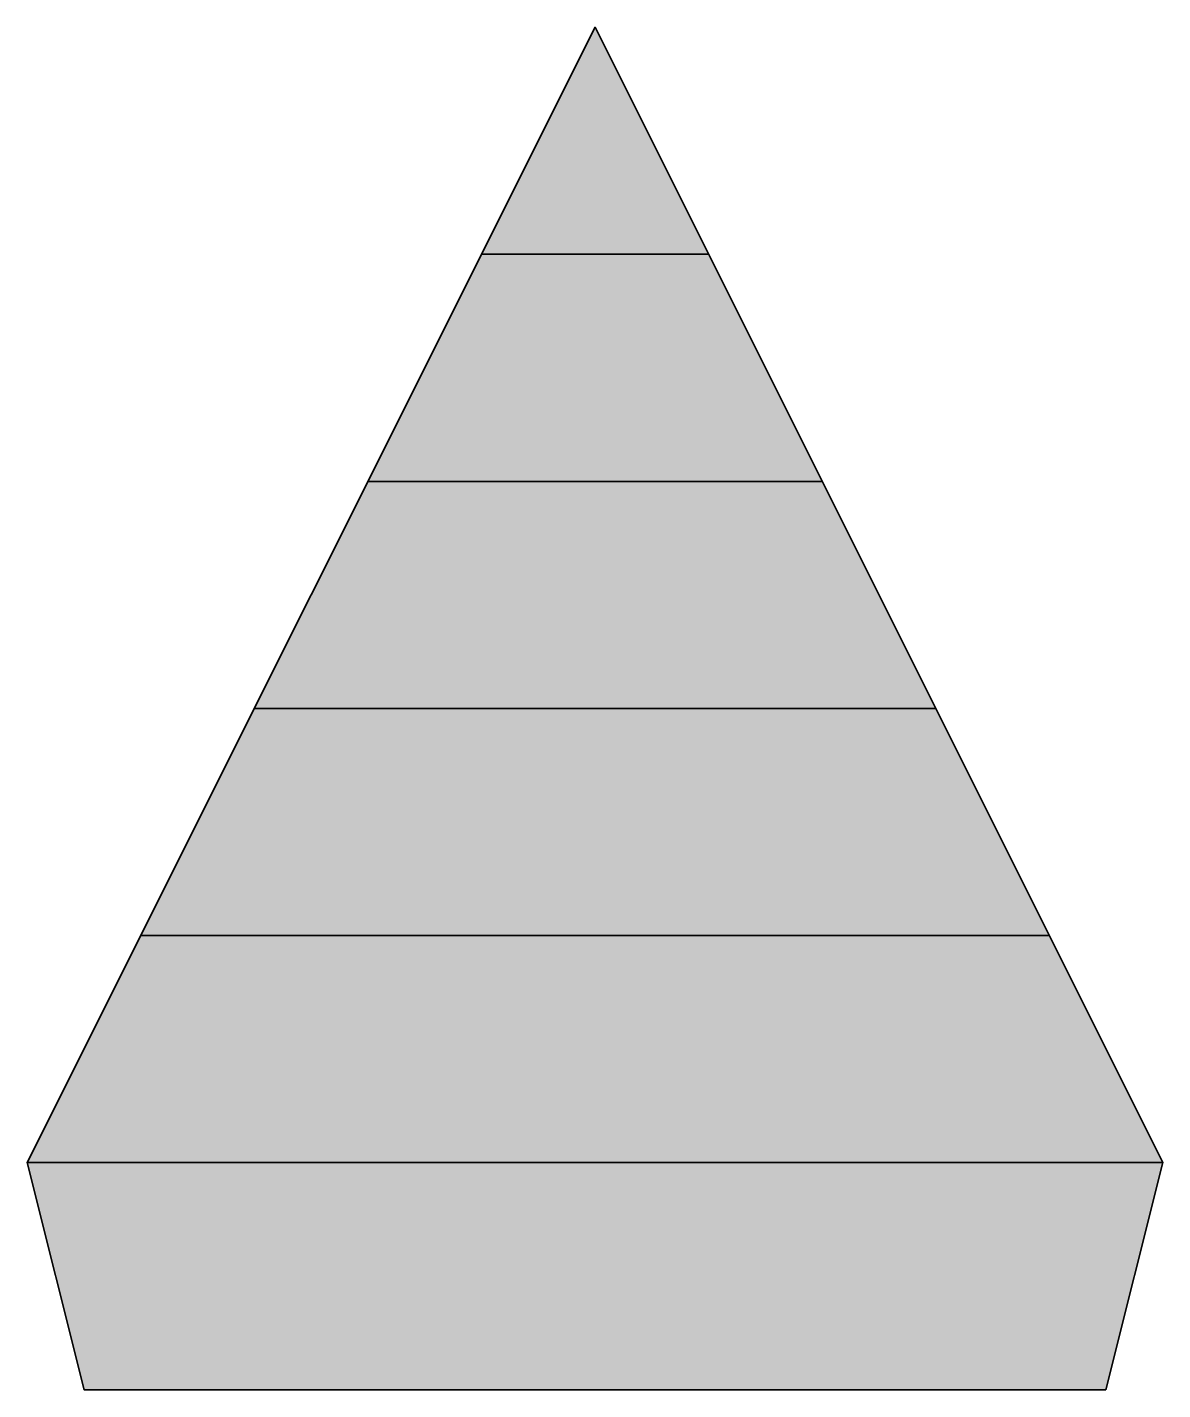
# Model space of a CAD drawing. Header units: metres. Extents: x -2 to 2, y 0 to 4.8.
import ezdxf

# ---------------------------------------------------------------- set-up
doc = ezdxf.new("R2010")
doc.units = ezdxf.units.M

msp = doc.modelspace()

# ---------------------------------------------------------------- hatches: boundary and pattern name
at = {"linetype": 'Continuous', "lineweight": 35, "true_color": 0x237f52}
h = msp.add_hatch(color=107, dxfattribs=at)
h.dxf.hatch_style = 1
h.paths.add_polyline_path([(0.4, 4), (0, 4.8), (-0.4, 4)])
at = {"true_color": 0xf1f0ea}
h = msp.add_hatch(color=7, dxfattribs=at)
h.dxf.hatch_style = 1
h.paths.add_polyline_path([(0.8, 3.2), (0.4, 4), (-0.4, 4), (-0.8, 3.2)])
at = {"linetype": 'Continuous', "lineweight": 35, "true_color": 0x237f52}
h = msp.add_hatch(color=107, dxfattribs=at)
h.dxf.hatch_style = 1
h.paths.add_polyline_path([(1.2, 2.4), (0.8, 3.2), (-0.8, 3.2), (-1.2, 2.4)])
at = {"true_color": 0xf1f0ea}
h = msp.add_hatch(color=7, dxfattribs=at)
h.dxf.hatch_style = 1
h.paths.add_polyline_path([(-1.2, 2.4), (-1.6, 1.6), (1.6, 1.6), (1.2, 2.4)])
at = {"linetype": 'Continuous', "lineweight": 35, "true_color": 0x237f52}
h = msp.add_hatch(color=107, dxfattribs=at)
h.dxf.hatch_style = 1
h.paths.add_polyline_path([(2, 0.8), (1.6, 1.6), (-1.6, 1.6), (-2, 0.8)])
at = {"true_color": 0xf1f0ea}
h = msp.add_hatch(color=7, dxfattribs=at)
h.dxf.hatch_style = 1
h.paths.add_polyline_path([(1.8, 0), (2, 0.8), (-2, 0.8), (-1.8, 0)])

# ---------------------------------------------------------------- linework, layer by layer
at = {"color": 107, "linetype": 'Continuous', "lineweight": 35}
for p, q in [((-0.4, 4), (0.4, 4)), ((-0.8, 3.2), (0.8, 3.2)), ((-1.2, 2.4), (1.2, 2.4)), ((-1.6, 1.6), (1.6, 1.6)), ((-2, 0.8), (2, 0.8))]:
    msp.add_line(p, q, dxfattribs=at)
at = {"color": 107, "linetype": 'Continuous', "lineweight": 35, "flags": 128}
msp.add_lwpolyline([(1.8, 0), (-1.8, 0), (-2, 0.8), (0, 4.8), (2, 0.8)], close=True, dxfattribs=at)

doc.saveas('drawing.dxf')
